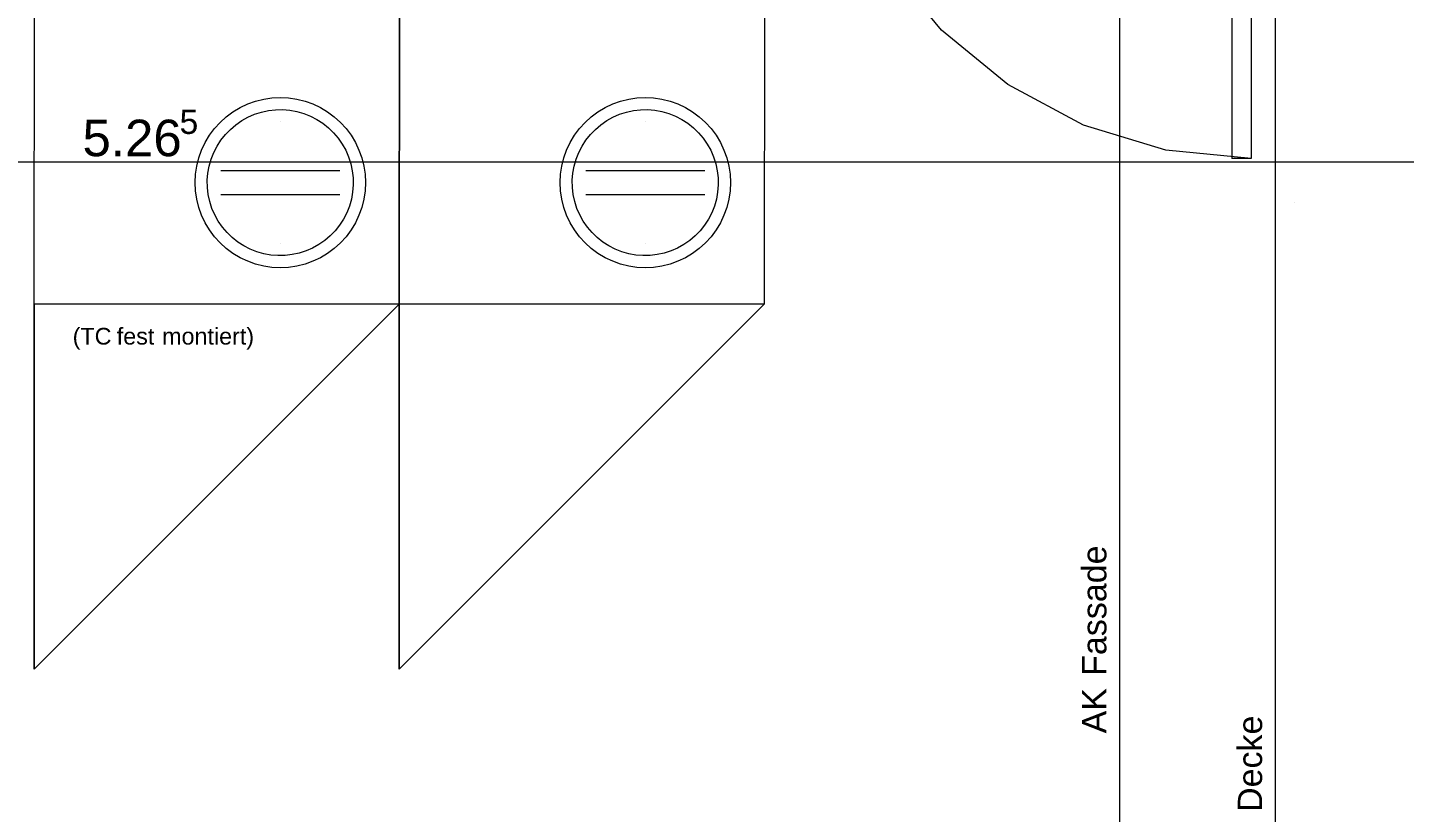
# Model space of a CAD drawing. Extents: x 0 to 1189, y 0 to 841.
# Drawn here: x 103 to 159.6, y 405.3 to 437.5 of the extents above; entities that cross this region are included whole.
import ezdxf
from ezdxf.lldxf.tags import DXFTag

# ---------------------------------------------------------------- set-up
doc = ezdxf.new("R2010")
doc.units = 0
doc.layers.get('0').update_dxf_attribs({"lineweight": 35})
for name, color, linetype, lineweight in [('217.0 Schutzraum', 7, 'Continuous', 25), ('273.0 Innentüren', 7, 'Continuous', 25), ('Bemassung', 7, 'Continuous', 25), ('Gebäude Kontur', 7, 'Continuous', 25)]:
    doc.layers.add(name, color=color, linetype=linetype, lineweight=lineweight)
doc.styles.get("Standard").update_dxf_attribs({"font": 'arial.ttf'})
tags = doc.linetypes.add('Strichlin_lang', pattern=[0.5, 0.3, -0.2]).pattern_tags.tags
tags[6:7] = [DXFTag(74, 4), DXFTag(75, 0), DXFTag(340, '0'), DXFTag(46, 1.0), DXFTag(50, 0.0), DXFTag(44, 0.0), DXFTag(45, 0.0)]
tags[4:5] = [DXFTag(74, 4), DXFTag(75, 0), DXFTag(340, '0'), DXFTag(46, 1.0), DXFTag(50, 0.0), DXFTag(44, 0.0), DXFTag(45, 0.0)]

# ---------------------------------------------------------------- blocks, each defined once
blk = doc.blocks.new('Referenz-A0SO6TOG06', base_point=(4.401, 96.704))
at = {"layer": '217.0 Schutzraum', "color": 0, "lineweight": 13}
for p, q in [((103.328, 426.152), (103.331, 450.152)), ((118.328, 426.152), (118.331, 450.152)), ((118.331, 450.15), (118.328, 426.15)), ((133.331, 450.15), (133.328, 426.15)), ((112.42, 434.497), (112.753, 434.58)), ((112.753, 434.58), (113.093, 434.631)), ((113.093, 434.631), (113.436, 434.648)), ((113.436, 434.648), (113.779, 434.631)), ((113.779, 434.631), (114.118, 434.58)), ((114.118, 434.58), (114.452, 434.497)), ((127.42, 434.497), (127.753, 434.58)), ((127.753, 434.58), (128.093, 434.631)), ((128.093, 434.631), (128.436, 434.648)), ((128.436, 434.648), (128.779, 434.631)), ((128.779, 434.631), (129.118, 434.58)), ((129.118, 434.58), (129.452, 434.497)), ((111.215, 433.853), (111.491, 434.058)), ((111.491, 434.058), (111.786, 434.234)), ((111.786, 434.234), (112.096, 434.381)), ((112.096, 434.381), (112.42, 434.497)), ((112.377, 433.955), (112.657, 434.045)), ((112.657, 434.045), (112.945, 434.107)), ((112.945, 434.107), (113.237, 434.141)), ((113.237, 434.141), (113.532, 434.146)), ((113.532, 434.146), (113.825, 434.122)), ((113.825, 434.122), (114.115, 434.07)), ((114.115, 434.07), (114.398, 433.989)), ((114.452, 434.497), (114.775, 434.381)), ((114.775, 434.381), (115.086, 434.234)), ((115.086, 434.234), (115.38, 434.058)), ((115.38, 434.058), (115.656, 433.853)), ((126.215, 433.853), (126.491, 434.058)), ((126.491, 434.058), (126.786, 434.234)), ((126.786, 434.234), (127.096, 434.381)), ((127.096, 434.381), (127.42, 434.497)), ((127.377, 433.955), (127.657, 434.045)), ((127.657, 434.045), (127.945, 434.107)), ((127.945, 434.107), (128.237, 434.141)), ((128.237, 434.141), (128.532, 434.146)), ((128.532, 434.146), (128.825, 434.122)), ((128.825, 434.122), (129.115, 434.07)), ((129.115, 434.07), (129.398, 433.989)), ((129.452, 434.497), (129.775, 434.381)), ((129.775, 434.381), (130.085, 434.234)), ((130.085, 434.234), (130.38, 434.058)), ((130.38, 434.058), (130.656, 433.853)), ((110.73, 433.368), (110.961, 433.622)), ((110.961, 433.622), (111.215, 433.853)), ((111.383, 433.336), (111.608, 433.526)), ((111.608, 433.526), (111.85, 433.694)), ((111.85, 433.694), (112.107, 433.837)), ((112.107, 433.837), (112.377, 433.955)), ((113.436, 433.648), (113.437, 433.648)), ((114.398, 433.989), (114.672, 433.881)), ((114.672, 433.881), (114.934, 433.747)), ((114.934, 433.747), (115.181, 433.587)), ((115.181, 433.587), (115.412, 433.404)), ((115.656, 433.853), (115.911, 433.622)), ((115.911, 433.622), (116.141, 433.368)), ((125.73, 433.368), (125.961, 433.622)), ((125.961, 433.622), (126.215, 433.853)), ((126.383, 433.336), (126.608, 433.526)), ((126.608, 433.526), (126.85, 433.694)), ((126.85, 433.694), (127.107, 433.837)), ((127.107, 433.837), (127.377, 433.955)), ((128.436, 433.648), (128.437, 433.648)), ((129.398, 433.989), (129.672, 433.881)), ((129.672, 433.881), (129.934, 433.747)), ((129.934, 433.747), (130.181, 433.587)), ((130.181, 433.587), (130.412, 433.404)), ((130.656, 433.853), (130.91, 433.622)), ((130.91, 433.622), (131.141, 433.368)), ((110.349, 432.797), (110.525, 433.092)), ((110.525, 433.092), (110.73, 433.368)), ((110.837, 432.646), (110.996, 432.893)), ((110.996, 432.893), (111.179, 433.124)), ((111.179, 433.124), (111.383, 433.336)), ((115.412, 433.404), (115.624, 433.2)), ((115.624, 433.2), (115.814, 432.975)), ((115.814, 432.975), (115.982, 432.733)), ((116.141, 433.368), (116.346, 433.092)), ((116.346, 433.092), (116.522, 432.797)), ((125.349, 432.797), (125.525, 433.092)), ((125.525, 433.092), (125.73, 433.368)), ((125.836, 432.646), (125.996, 432.893)), ((125.996, 432.893), (126.179, 433.124)), ((126.179, 433.124), (126.383, 433.336)), ((130.412, 433.404), (130.624, 433.2)), ((130.624, 433.2), (130.814, 432.975)), ((130.814, 432.975), (130.982, 432.733)), ((131.141, 433.368), (131.346, 433.092)), ((131.346, 433.092), (131.522, 432.797)), ((110.086, 432.164), (110.202, 432.487)), ((110.202, 432.487), (110.349, 432.797)), ((110.594, 432.11), (110.702, 432.384)), ((110.702, 432.384), (110.837, 432.646)), ((115.982, 432.733), (116.125, 432.476)), ((116.125, 432.476), (116.243, 432.206)), ((116.522, 432.797), (116.669, 432.487)), ((116.669, 432.487), (116.785, 432.164)), ((125.086, 432.164), (125.202, 432.487)), ((125.202, 432.487), (125.349, 432.797)), ((125.594, 432.11), (125.702, 432.384)), ((125.702, 432.384), (125.836, 432.646)), ((130.982, 432.733), (131.125, 432.476)), ((131.125, 432.476), (131.243, 432.206)), ((131.522, 432.797), (131.669, 432.487)), ((131.669, 432.487), (131.785, 432.164)), ((109.952, 431.491), (110.003, 431.83)), ((110.003, 431.83), (110.086, 432.164)), ((110.461, 431.537), (110.513, 431.827)), ((110.513, 431.827), (110.594, 432.11)), ((116.243, 432.206), (116.333, 431.926)), ((116.333, 431.926), (116.395, 431.638)), ((116.785, 432.164), (116.868, 431.83)), ((116.868, 431.83), (116.919, 431.491)), ((124.952, 431.491), (125.003, 431.83)), ((125.003, 431.83), (125.086, 432.164)), ((125.461, 431.537), (125.514, 431.827)), ((125.514, 431.827), (125.594, 432.11)), ((131.243, 432.206), (131.333, 431.926)), ((131.333, 431.926), (131.395, 431.638)), ((131.785, 432.164), (131.868, 431.83)), ((131.868, 431.83), (131.919, 431.491)), ((109.936, 431.148), (109.952, 431.491)), ((110.437, 431.244), (110.461, 431.537)), ((110.442, 430.949), (110.437, 431.244)), ((110.986, 431.648), (115.885, 431.648)), ((116.395, 431.638), (116.429, 431.346)), ((116.429, 431.346), (116.434, 431.051)), ((116.919, 431.491), (116.936, 431.148)), ((124.936, 431.148), (124.952, 431.491)), ((125.437, 431.244), (125.461, 431.537)), ((125.442, 430.949), (125.437, 431.244)), ((125.986, 431.648), (130.885, 431.648)), ((131.395, 431.638), (131.429, 431.346)), ((131.429, 431.346), (131.434, 431.051)), ((131.919, 431.491), (131.936, 431.148)), ((109.952, 430.804), (109.936, 431.148)), ((110.003, 430.465), (109.952, 430.804)), ((110.476, 430.657), (110.442, 430.949)), ((110.538, 430.369), (110.476, 430.657)), ((115.885, 430.648), (110.986, 430.648)), ((116.41, 430.758), (116.358, 430.468)), ((116.434, 431.051), (116.41, 430.758)), ((116.919, 430.804), (116.868, 430.465)), ((116.936, 431.148), (116.919, 430.804)), ((124.952, 430.804), (124.936, 431.148)), ((125.003, 430.465), (124.952, 430.804)), ((125.476, 430.657), (125.442, 430.949)), ((125.538, 430.369), (125.476, 430.657)), ((130.885, 430.648), (125.986, 430.648)), ((131.41, 430.758), (131.358, 430.468)), ((131.434, 431.051), (131.41, 430.758)), ((131.919, 430.804), (131.868, 430.465)), ((131.936, 431.148), (131.919, 430.804)), ((110.086, 430.132), (110.003, 430.465)), ((110.202, 429.808), (110.086, 430.132)), ((110.629, 430.089), (110.538, 430.369)), ((110.746, 429.819), (110.629, 430.089)), ((116.277, 430.185), (116.169, 429.911)), ((116.358, 430.468), (116.277, 430.185)), ((116.785, 430.132), (116.669, 429.808)), ((116.868, 430.465), (116.785, 430.132)), ((125.086, 430.132), (125.003, 430.465)), ((125.202, 429.808), (125.086, 430.132)), ((125.629, 430.089), (125.538, 430.369)), ((125.746, 429.819), (125.629, 430.089)), ((131.277, 430.185), (131.169, 429.911)), ((131.358, 430.468), (131.277, 430.185)), ((131.785, 430.132), (131.669, 429.808)), ((131.868, 430.465), (131.785, 430.132)), ((155.131, 430.35), (155.132, 430.35)), ((110.349, 429.498), (110.202, 429.808)), ((110.525, 429.203), (110.349, 429.498)), ((110.889, 429.562), (110.746, 429.819)), ((111.057, 429.32), (110.889, 429.562)), ((116.035, 429.649), (115.875, 429.402)), ((116.169, 429.911), (116.035, 429.649)), ((116.522, 429.498), (116.346, 429.203)), ((116.669, 429.808), (116.522, 429.498)), ((125.349, 429.498), (125.202, 429.808)), ((125.525, 429.203), (125.349, 429.498)), ((125.889, 429.562), (125.746, 429.819)), ((126.057, 429.32), (125.889, 429.562)), ((131.035, 429.649), (130.875, 429.402)), ((131.169, 429.911), (131.035, 429.649)), ((131.522, 429.498), (131.346, 429.203)), ((131.669, 429.808), (131.522, 429.498)), ((110.73, 428.927), (110.525, 429.203)), ((110.961, 428.673), (110.73, 428.927)), ((111.247, 429.095), (111.057, 429.32)), ((111.459, 428.891), (111.247, 429.095)), ((115.488, 428.959), (115.263, 428.769)), ((115.692, 429.171), (115.488, 428.959)), ((115.875, 429.402), (115.692, 429.171)), ((116.141, 428.927), (115.911, 428.673)), ((116.346, 429.203), (116.141, 428.927)), ((125.73, 428.927), (125.525, 429.203)), ((125.961, 428.673), (125.73, 428.927)), ((126.247, 429.095), (126.057, 429.32)), ((126.459, 428.891), (126.247, 429.095)), ((130.488, 428.959), (130.263, 428.769)), ((130.692, 429.171), (130.488, 428.959)), ((130.875, 429.402), (130.692, 429.171)), ((131.141, 428.927), (130.91, 428.673)), ((131.346, 429.203), (131.141, 428.927)), ((111.215, 428.442), (110.961, 428.673)), ((111.491, 428.237), (111.215, 428.442)), ((111.69, 428.708), (111.459, 428.891)), ((111.937, 428.548), (111.69, 428.708)), ((112.199, 428.414), (111.937, 428.548)), ((112.473, 428.306), (112.199, 428.414)), ((113.436, 428.647), (113.437, 428.647)), ((114.764, 428.458), (114.494, 428.341)), ((115.021, 428.601), (114.764, 428.458)), ((115.263, 428.769), (115.021, 428.601)), ((115.656, 428.442), (115.38, 428.237)), ((115.911, 428.673), (115.656, 428.442)), ((126.215, 428.442), (125.961, 428.673)), ((126.491, 428.237), (126.215, 428.442)), ((126.69, 428.708), (126.459, 428.891)), ((126.937, 428.548), (126.69, 428.708)), ((127.199, 428.414), (126.937, 428.548)), ((127.473, 428.306), (127.199, 428.414)), ((128.436, 428.647), (128.437, 428.647)), ((129.764, 428.458), (129.494, 428.341)), ((130.021, 428.601), (129.764, 428.458)), ((130.263, 428.769), (130.021, 428.601)), ((130.656, 428.442), (130.38, 428.237)), ((130.91, 428.673), (130.656, 428.442)), ((111.786, 428.061), (111.491, 428.237)), ((112.096, 427.914), (111.786, 428.061)), ((112.42, 427.798), (112.096, 427.914)), ((112.753, 427.715), (112.42, 427.798)), ((112.756, 428.225), (112.473, 428.306)), ((113.046, 428.173), (112.756, 428.225)), ((113.339, 428.149), (113.046, 428.173)), ((113.634, 428.154), (113.339, 428.149)), ((113.926, 428.188), (113.634, 428.154)), ((114.214, 428.25), (113.926, 428.188)), ((114.452, 427.798), (114.118, 427.715)), ((114.494, 428.341), (114.214, 428.25)), ((114.775, 427.914), (114.452, 427.798)), ((115.086, 428.061), (114.775, 427.914)), ((115.38, 428.237), (115.086, 428.061)), ((126.786, 428.061), (126.491, 428.237)), ((127.096, 427.914), (126.786, 428.061)), ((127.42, 427.798), (127.096, 427.914)), ((127.753, 427.715), (127.42, 427.798)), ((127.756, 428.225), (127.473, 428.306)), ((128.046, 428.173), (127.756, 428.225)), ((128.339, 428.149), (128.046, 428.173)), ((128.634, 428.154), (128.339, 428.149)), ((128.926, 428.188), (128.634, 428.154)), ((129.214, 428.25), (128.926, 428.188)), ((129.452, 427.798), (129.118, 427.715)), ((129.494, 428.341), (129.214, 428.25)), ((129.775, 427.914), (129.452, 427.798)), ((130.085, 428.061), (129.775, 427.914)), ((130.38, 428.237), (130.085, 428.061)), ((113.093, 427.664), (112.753, 427.715)), ((113.436, 427.648), (113.093, 427.664)), ((113.779, 427.664), (113.436, 427.648)), ((114.118, 427.715), (113.779, 427.664)), ((128.093, 427.664), (127.753, 427.715)), ((128.436, 427.648), (128.093, 427.664)), ((128.779, 427.664), (128.436, 427.648)), ((129.118, 427.715), (128.779, 427.664)), ((118.328, 426.15), (103.326, 411.152)), ((118.328, 426.15), (103.328, 426.152)), ((103.328, 426.152), (103.328, 411.152)), ((103.328, 411.152), (103.328, 426.152)), ((133.328, 426.15), (118.326, 411.152)), ((133.328, 426.15), (118.328, 426.152)), ((118.328, 426.152), (118.328, 411.152)), ((118.328, 411.152), (118.328, 426.152))]:
    blk.add_line(p, q, dxfattribs=at)
at = {"layer": '273.0 Innentüren', "color": 0, "lineweight": 13}
for p, q in [((152.537, 450.142), (152.536, 432.142)), ((153.337, 450.042), (153.336, 432.142)), ((140.608, 437.414), (138.37, 440.142)), ((143.336, 435.176), (140.608, 437.414)), ((146.448, 433.512), (143.336, 435.176)), ((149.825, 432.488), (146.448, 433.512)), ((153.336, 432.142), (149.825, 432.488)), ((153.336, 432.142), (152.536, 432.142))]:
    blk.add_line(p, q, dxfattribs=at)
at = {"layer": 'Bemassung', "color": 0, "lineweight": 13}
blk.add_line((55.036, 432.001), (160.336, 432.001), dxfattribs=at)
at = {"layer": 'Gebäude Kontur', "color": 0, "linetype": 'Strichlin_lang', "lineweight": 13, "ltscale": 0.13}
for p, q in [((154.336, 388.637), (154.336, 545.741)), ((147.935, 382.241), (147.94, 539.341))]:
    blk.add_line(p, q, dxfattribs=at)
at = {"layer": '217.0 Schutzraum', "color": 0, "lineweight": 13, "char_height": 0.68596, "attachment_point": 1}
for s, insert in [('{\\fArial;(TC}', (104.902, 425.18)), ('{\\fArial;fest}', (106.715, 425.18)), ('{\\fArial;montiert)}', (108.579, 425.18))]:
    blk.add_mtext(s, dxfattribs=dict(at, insert=insert))
at = {"layer": 'Bemassung', "color": 0, "linetype": 'Continuous', "lineweight": 13, "ltscale": 0.13, "attachment_point": 1}
for s, insert, char_height in [('{\\fArial;5}', (109.297, 434.139), 0.99), ('{\\fArial;5.26}', (105.307, 433.734), 1.5)]:
    blk.add_mtext(s, dxfattribs=dict(at, insert=insert, char_height=char_height))
at = {"layer": 'Gebäude Kontur', "color": 0, "lineweight": 13, "char_height": 1, "attachment_point": 1, "rotation": 90}
for s, insert in [('{\\fArial;Fassade}', (146.385, 410.881)), ('{\\fArial;AK}', (146.385, 408.516)), ('{\\fArial;Decke}', (152.784, 405.29))]:
    blk.add_mtext(s, dxfattribs=dict(at, insert=insert))

msp = doc.modelspace()

# ---------------------------------------------------------------- block references
at = {"color": 8, "lineweight": 25, "ltscale": 0.25, "true_color": 0x808080}
msp.add_blockref('Referenz-A0SO6TOG06', (4.401, 96.704), dxfattribs=at)

doc.saveas('drawing.dxf')
